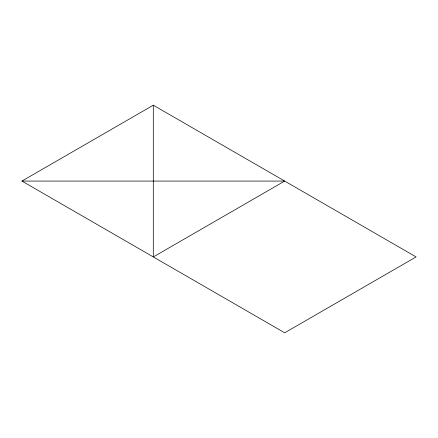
<?xml version="1.0" encoding="UTF-8"?>
<svg xmlns="http://www.w3.org/2000/svg" width="438" height="438" viewBox="0 0 438 438"><rect width="100%" height="100%" fill="white"/><g stroke="black" fill="none" stroke-linecap="round" stroke-linejoin="round"><path stroke-width="0.66" d="M21.9 181.069L153.3 105.208L416.1 256.931L284.7 332.792L21.9 181.069L284.7 181.069L153.3 256.931L153.3 105.208"/></g></svg>
